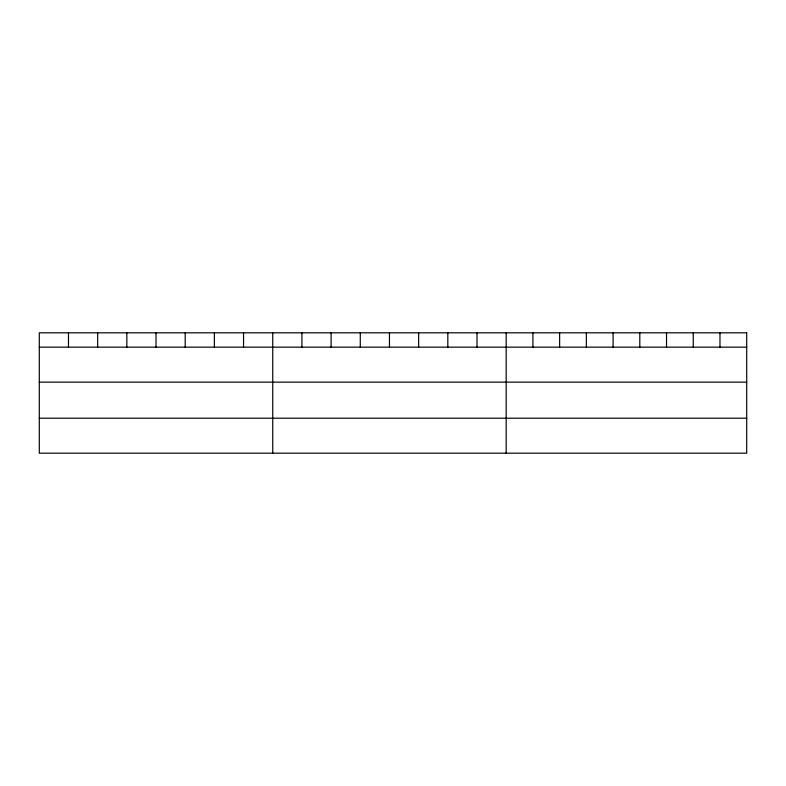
<?xml version="1.0" encoding="UTF-8"?>
<svg xmlns="http://www.w3.org/2000/svg" width="786" height="786" viewBox="0 0 786 786"><rect width="100%" height="100%" fill="white"/><g stroke="black" fill="none" stroke-linecap="round" stroke-linejoin="round"><path stroke-width="1.18" d="M39.3 347.157L746.7 347.157M39.3 382.143L746.7 382.143M39.3 418.191L746.7 418.191M719.976 332.822L719.976 347.157M693.252 332.822L693.252 347.157M666.528 332.822L666.528 347.157M639.804 332.822L639.804 347.157M613.08 332.822L613.08 347.157M586.356 332.822L586.356 347.157M559.632 332.822L559.632 347.157M532.908 332.822L532.908 347.157M506.184 332.822L506.184 453.178M477.004 332.822L477.004 347.157M447.824 332.822L447.824 347.157M418.643 332.822L418.643 347.157M389.463 332.822L389.463 347.157M360.283 332.822L360.283 347.157M331.103 332.822L331.103 347.157M301.922 332.822L301.922 347.157M272.742 332.822L272.742 453.178M243.562 332.822L243.562 347.157M214.381 332.822L214.381 347.157M185.201 332.822L185.201 347.157M156.021 332.822L156.021 347.157M126.841 332.822L126.841 347.157M97.661 332.822L97.661 347.157M68.48 332.822L68.48 347.157M746.7 332.822L39.3 332.822L39.3 453.178L746.7 453.178L746.7 332.822"/></g></svg>
